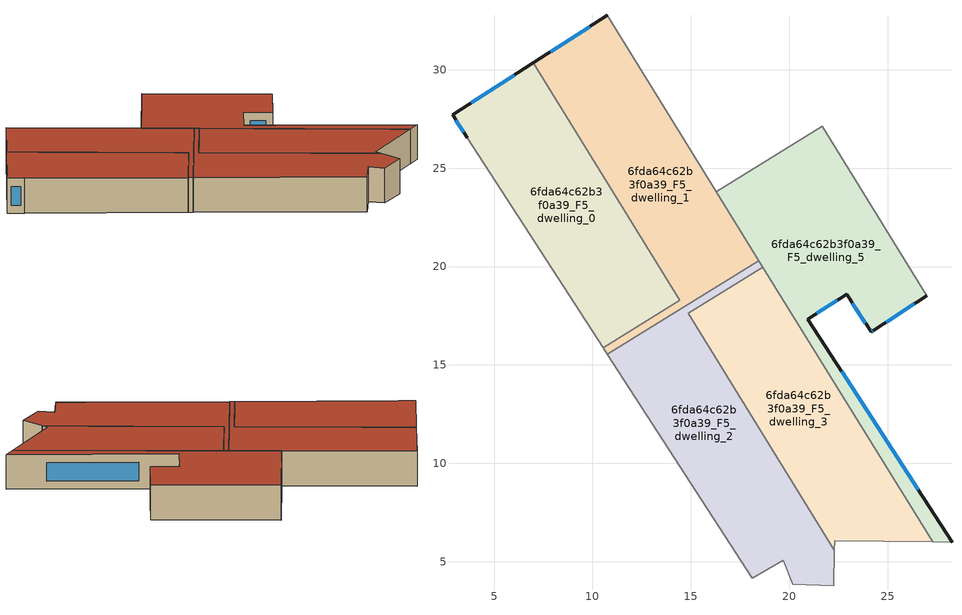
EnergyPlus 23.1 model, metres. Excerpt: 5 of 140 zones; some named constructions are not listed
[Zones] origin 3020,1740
6fda64c62b3f0a39_F5_dwelling_0
 floor to 6fda64c62b3f0a39_F4_dwelling_0 (EU_floor_Construction): 6.99,30.35 14.45,18.29 10.54,15.88 3.63,26.55 2.89,27.71 z15
 wall outside (EU_wall_Construction): 6.99,30.35 2.89,27.71 3.63,26.55 z15:18
 wall to 6fda64c62b3f0a39_F5_dwelling_1 (EU_wall_Construction): 10.54,15.88 14.45,18.29 6.99,30.35 z15:18
 wall adiabatic (EU_wall_Construction): 3.63,26.55 10.54,15.88 z15:18
 window (EU_Window_Construction): 6.03,29.73 3.85,28.33 / 3.06,27.44 3.46,26.82 z15.7:17.3
 roof outside (EU_roof_Construction): 14.45,18.29 6.99,30.35 2.89,27.71 3.63,26.55 10.54,15.88 z18
6fda64c62b3f0a39_F5_dwelling_1
 floor to 6fda64c62b3f0a39_F4_dwelling_1 (EU_floor_Construction): 10.75,32.76 18.45,20.3 10.75,15.55 10.54,15.88 14.45,18.29 6.99,30.35 z15
 wall outside (EU_wall_Construction): 10.75,32.76 6.99,30.35 z15:18
 wall to 6fda64c62b3f0a39_F5_dwelling_2 (EU_wall_Construction): 10.75,15.55 18.45,20.3 z15:18
 wall adiabatic (EU_wall_Construction): 10.54,15.88 10.75,15.55 z15:18
 wall to 6fda64c62b3f0a39_F5_dwelling_4 (EU_wall_Construction): 16.28,23.81 10.75,32.76 z15:18
 wall to 6fda64c62b3f0a39_F5_dwelling_5 (EU_wall_Construction): 18.45,20.3 16.28,23.81 z15:18
 window (EU_Window_Construction): 9.87,32.2 7.87,30.92 z15.7:17.3
 roof outside (EU_roof_Construction): 18.45,20.3 10.75,32.76 6.99,30.35 14.45,18.29 10.54,15.88 10.75,15.55 z18
6fda64c62b3f0a39_F5_dwelling_2
 floor to 6fda64c62b3f0a39_F4_dwelling_2 (EU_floor_Construction): 18.66,19.96 14.87,17.62 22.3,5.59 22.27,3.79 20.19,3.86 19.7,5.07 18.12,4.17 10.75,15.55 18.45,20.3 z15
 wall adiabatic (EU_wall_Construction): 10.75,15.55 18.12,4.17 19.7,5.07 20.19,3.86 22.27,3.79 22.3,5.59 z15:18
 wall to 6fda64c62b3f0a39_F5_dwelling_3 (EU_wall_Construction): 22.3,5.59 14.87,17.62 18.66,19.96 z15:18
 wall to 6fda64c62b3f0a39_F5_dwelling_5 (EU_wall_Construction): 18.66,19.96 18.45,20.3 z15:18
 roof outside (EU_roof_Construction): 22.27,3.79 22.3,5.59 14.87,17.62 18.66,19.96 18.45,20.3 10.75,15.55 18.12,4.17 19.7,5.07 20.19,3.86 z18
6fda64c62b3f0a39_F5_dwelling_3
 floor to 6fda64c62b3f0a39_F4_dwelling_3 (EU_floor_Construction): 18.66,19.96 27.29,6 22.31,6.05 22.3,5.59 14.87,17.62 z15
 wall adiabatic (EU_wall_Construction): 22.3,5.59 22.31,6.05 27.29,6 z15:18
 wall to 6fda64c62b3f0a39_F5_dwelling_5 (EU_wall_Construction): 27.29,6 18.66,19.96 z15:18
 roof outside (EU_roof_Construction): 27.29,6 18.66,19.96 14.87,17.62 22.3,5.59 22.31,6.05 z18
6fda64c62b3f0a39_F5_dwelling_5
 floor to 6fda64c62b3f0a39_F4_dwelling_5 (EU_floor_Construction): 21.67,27.13 27,18.51 24.29,16.76 24.16,16.68 22.92,18.59 20.94,17.33 28.27,6 27.29,6 16.28,23.81 z15
 wall outside (EU_wall_Construction): 28.27,6 20.94,17.33 22.92,18.59 24.16,16.68 24.29,16.76 27,18.51 z15:18
 wall adiabatic (EU_wall_Construction): 27.29,6 28.27,6 z15:18
 wall to 6fda64c62b3f0a39_F5_dwelling_4 (EU_wall_Construction): 27,18.51 21.67,27.13 16.28,23.81 z15:18
 window (EU_Window_Construction): 26.55,8.66 22.66,14.67 / 24.93,17.17 26.36,18.1 / 24.19,16.7 24.26,16.75 / 23.21,18.14 23.87,17.13 / 21.41,17.62 22.45,18.3 z15.7:17.3
 roof outside (EU_roof_Construction): 28.27,6 20.94,17.33 22.92,18.59 24.16,16.68 24.29,16.76 27,18.51 21.67,27.13 16.28,23.81 27.29,6 z18
[SCHEDULE:FILE] Column Number=1; Rows to Skip at Top=0; Number of Hours of Data=8760; Column Separator=Comma; Interpolate to Timestep=No; Minutes per Item=60; Adjust Schedule for Daylight Savings=Yes
Name | File
EU_Step8_GainSchedule_6fda64c62b3f0a39_F1_dwelling_17_f000 | ../../schedules/6fda64c62b3f0a39/6fda64c62b3f0a39_F1_dwelling_17_f000_gain.csv
EU_Step8_GainSchedule_6fda64c62b3f0a39_F1_dwelling_18_f000 | ../../schedules/6fda64c62b3f0a39/6fda64c62b3f0a39_F1_dwelling_18_f000_gain.csv
EU_Step8_GainSchedule_6fda64c62b3f0a39_F1_dwelling_19_f000 | ../../schedules/6fda64c62b3f0a39/6fda64c62b3f0a39_F1_dwelling_19_f000_gain.csv
EU_Step8_GainSchedule_6fda64c62b3f0a39_F1_dwelling_20_f000 | ../../schedules/6fda64c62b3f0a39/6fda64c62b3f0a39_F1_dwelling_20_f000_gain.csv
EU_Step8_GainSchedule_6fda64c62b3f0a39_F1_dwelling_21_f000 | ../../schedules/6fda64c62b3f0a39/6fda64c62b3f0a39_F1_dwelling_21_f000_gain.csv
EU_Step8_GainSchedule_6fda64c62b3f0a39_F1_dwelling_22_f000 | ../../schedules/6fda64c62b3f0a39/6fda64c62b3f0a39_F1_dwelling_22_f000_gain.csv
EU_Step8_GainSchedule_6fda64c62b3f0a39_F1_dwelling_23_f000 | ../../schedules/6fda64c62b3f0a39/6fda64c62b3f0a39_F1_dwelling_23_f000_gain.csv
